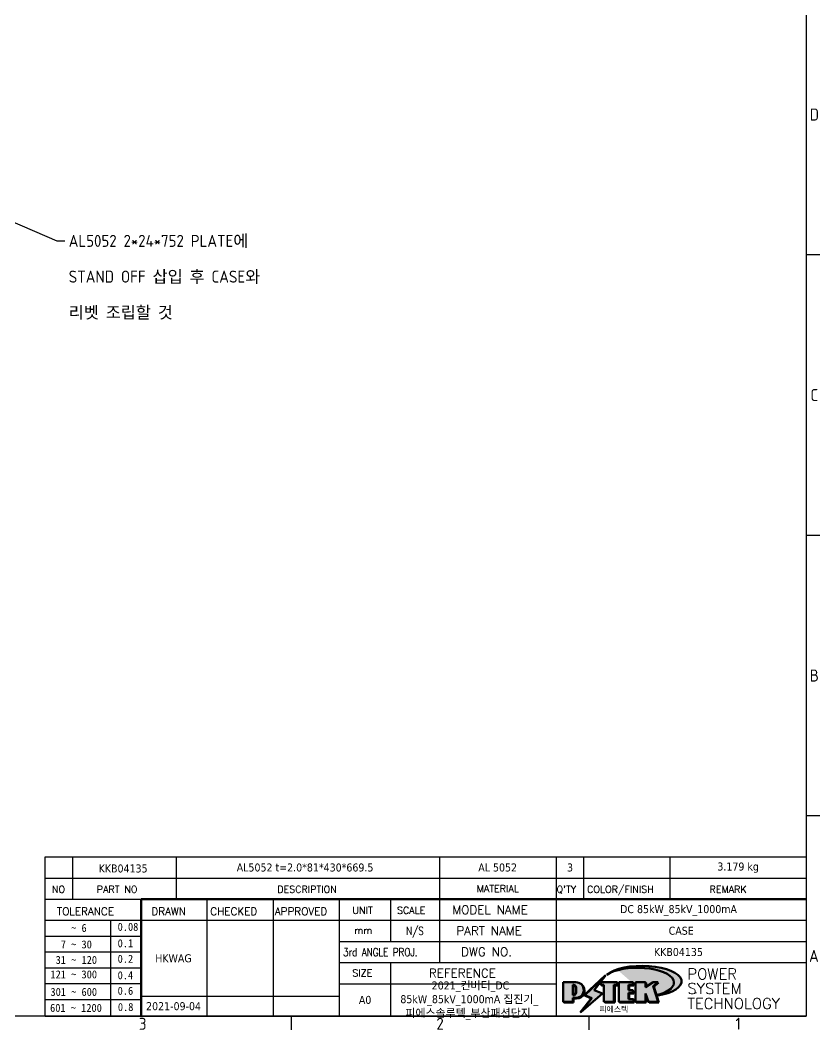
# Model space of a CAD drawing. Header units: millimetres. Extents: x 0 to 2378, y 0 to 1682.
# Drawn here: x 1945 to 2345, y 33 to 538 of the extents above; entities that cross this region are included whole.
import ezdxf
from ezdxf.enums import TextEntityAlignment as Align

# ---------------------------------------------------------------- set-up
doc = ezdxf.new("R2010")
doc.units = ezdxf.units.MM
doc.header["$LTSCALE"] = 2
doc.layers.get('0').update_dxf_attribs({"color": 3, "lineweight": 25})
for name, color, linetype, lineweight in [('경계(ISO)', 7, 'Continuous', 25), ('기호(ISO)', 5, 'Continuous', 25), ('제목(ISO)', 5, 'Continuous', 50), ('해치(ISO)', 7, 'Continuous', 18)]:
    doc.layers.add(name, color=color, linetype=linetype, lineweight=lineweight)
doc.styles.add('HAN_291', font='')
doc.styles.add('HAN_370', font='', dxfattribs={"width": 2})
doc.styles.add('RC_284', font='ROMANC.shx')
doc.styles.add('RC_287', font='ROMANC.shx')
doc.styles.add('RC_292', font='ROMANC.shx')
doc.styles.add('ROMANT_294', font='romant.shx')
doc.styles.add('문자 텍스트_M2B', font='isocp.shx')
doc.styles.add('치수 텍스트_PSTEK_POSCO', font='isocp.shx')
doc.styles.add('텍스트 스타일198', font='tahoma.ttf')
doc.styles.add('텍스트 스타일333', font='ROMANC.shx', dxfattribs={"width": 0.800000011920929})
doc.styles.get('HAN_291').set_extended_font_data('GulimChe')
doc.styles.get('HAN_370').set_extended_font_data('GulimChe')
doc.dimstyles.new('치수_PSTEK_POSCO$7', dxfattribs={"dimscale": 2, "dimtxt": 3, "dimasz": 2, "dimexe": 2, "dimexo": 2.5, "dimgap": 1, "dimtad": 1, "dimrnd": 1e-08, "dimdsep": 46, "dimtxsty": '치수 텍스트_PSTEK_POSCO', "dimcen": 0.09, "dimdle": 10, "dimclrd": 7, "dimclre": 7, "dimclrt": 2, "dimadec": 1, "dimazin": 2, "dimtfac": 1, "dimtmove": 0, "dimatfit": 3, "dimfxl": 0, "dimtolj": 1, "dimlwd": -1, "dimlwe": -1, "dimarcsym": 0})

# ---------------------------------------------------------------- blocks, each defined once
blk = doc.blocks.new('경계 Default Border')
at = {"layer": '경계(ISO)'}
for p, q in [((1169.000015258789, 210.2499961853027), (1172.399978637695, 210.2499961853027)), ((1169.000015258789, 140.1666641235352), (1172.399978637695, 140.1666641235352)), ((1169.000015258789, 70.08333206176758), (1172.399978637695, 70.08333206176758)), ((1040.374984741211, 20), (1040.374984741211, 16.59999966621399)), ((1114.6875, 20), (1114.6875, 16.59999966621399))]:
    blk.add_line(p, q, dxfattribs=at)
at = {"layer": '경계(ISO)', "flags": 128}
blk.add_lwpolyline([(20, 20), (20, 820.9999847412109), (1169.000015258789, 820.9999847412109), (1169.000015258789, 20), (20, 20)], dxfattribs=at)
at = {"layer": '경계(ISO)', "color": 2, "char_height": 3.00000011920929, "attachment_point": 7, "style": '문자 텍스트_M2B'}
for s, insert in [('D', (1169.878270202895, 243.7630611226583)), ('C', (1170.044539520165, 173.679727789325)), ('B', (1169.878270202895, 103.5963944559917)), ('A', (1169.714400817359, 33.5345152359611)), ('3', (1002.387289522953, 16.57139439638704)), ('2', (1076.658989416884, 16.57139439638704)), ('1', (1151.329816104148, 16.59999988079071))]:
    blk.add_mtext(s, dxfattribs=dict(at, insert=insert))
blk = doc.blocks.new('제목 블록 PSTEK')
h = blk.add_hatch(color=1)
edge = h.paths.add_edge_path(flags=0)
edge.add_line((314.2242174273352, 19.60711530335299), (314.2242174273352, 17.00126995915134))
edge.add_line((314.2242174273352, 17.00126995915134), (314.3485873187598, 17.00126995915134))
edge.add_arc((314.3485873187598, 17.6527312952023), 0.6514613360509371, 270, 360)
edge.add_line((315.0000486548106, 17.6527312952023), (315.0000486548106, 18.95565396730211))
edge.add_arc((314.3485873187598, 18.95565396730212), 0.6514613360508712, 0, 90)
edge.add_line((314.3485873187598, 19.60711530335299), (314.2242174273352, 19.60711530335299))
edge = h.paths.add_edge_path()
edge.add_arc((314.9847713324306, 18.28938669179658), 1.969189947606664, 269.9999999999959, 450)
edge.add_line((314.9847713324306, 20.25857663940318), (311.7664314776902, 20.25857663940324))
edge.add_line((311.7664314776902, 20.25857663940324), (311.7664314776902, 15.3430047401139))
edge.add_line((311.7664314776902, 15.3430047401139), (314.2242174273352, 15.3430047401139))
edge.add_line((314.2242174273352, 15.3430047401139), (314.2242174273352, 16.32019674418991))
edge.add_line((314.2242174273352, 16.32019674418991), (314.9847713324307, 16.32019674418991))
for color, points in [(252, [(317.2195697678507, 17.0593801673321), (322.0326348870767, 21.62682475217465), (322.2781991042243, 21.94392121864296), (317.0471853425802, 16.97985676345368), (318.7512090904202, 16.1899260703855), (316.0018030350395, 12.71868385740789), (316.3356552234328, 13.00206718743325), (318.9235935156908, 16.2694494742633)]), (5, [(321.6183518841322, 17.4193704504104), (319.5281351041078, 18.24969419629727), (322.4505835294948, 22.02344462252142), (317.2195697678507, 17.0593801673321), (318.9235935156908, 16.2694494742633), (316.1741874603099, 12.79820726128571)]), (1, [(324.4839107253602, 19.60711530335299), (325.2419748254881, 19.60711530335299), (325.2419748254881, 20.25857663940324), (321.2266040451076, 20.25857663940324), (321.2266040451076, 19.60711530335299), (321.9846681452406, 19.60711530335299), (321.9846681452406, 15.3430047401139), (324.4839107253602, 15.3430047401139)]), (1, [(329.2277337269622, 20.25857663940324), (325.65654113025, 20.25857663940324), (325.65654113025, 15.3430047401139), (329.3580259941756, 15.3430047401139), (329.3580259941756, 15.9944660761648), (328.1137701654877, 15.9944660761648), (328.1137701654877, 17.56360607323003), (329.2277337269622, 17.56360607323003), (329.2277337269622, 18.25543873810179), (328.1137701654877, 18.25543873810179), (328.1137701654877, 19.60711530335299), (329.2277337269622, 19.60711530335299)]), (1, [(332.3312149849806, 20.25857663940324), (329.8592894925411, 20.25857663940324), (329.8592894925411, 15.3430047401139), (332.3312149849806, 15.3430047401139), (332.3312149849806, 17.4318630164523), (333.0701931098801, 15.3430047401139), (335.4855464857051, 15.3430047401139), (334.2514536401189, 19.30614745124769), (335.4379594596742, 20.25857663940324), (334.3071782107978, 20.25857663940324), (332.3312149849806, 18.99741471888304)]), (252, [(321.9846681452406, 19.60711530335299), (321.4042753185749, 19.60711530335299), (321.4042753185749, 19.45905590879572), (321.9846681452406, 19.45905590879572)]), (252, [(324.6615819988275, 19.45905590879572), (325.4196460989604, 19.45905590879572), (325.4196460989604, 20.11051724484596), (325.2419748254881, 20.11051724484596), (325.2419748254881, 19.60711530335299), (324.4839107253602, 19.60711530335299), (324.4839107253602, 15.3430047401139), (322.1623394187076, 15.3430047401139), (322.1623394187076, 15.19494534555726), (324.6615819988275, 15.19494534555726)]), (252, [(328.2914414389548, 19.45905590879572), (329.4054050004294, 19.45905590879572), (329.4054050004294, 20.11051724484596), (329.2277337269622, 20.11051724484596), (329.2277337269622, 19.60711530335299), (328.1137701654877, 19.60711530335299), (328.1137701654877, 18.25543873810179), (328.2914414389548, 18.25543873810179)]), (252, [(328.2914414389548, 17.41554667867274), (329.4054050004294, 17.41554667867274), (329.4054050004294, 18.10737934354514), (329.2277337269622, 18.10737934354514), (329.2277337269622, 17.56360607323003), (328.1137701654877, 17.56360607323003), (328.1137701654877, 15.9944660761648), (328.2914414389548, 15.9944660761648)]), (252, [(332.5088862584528, 20.1105172448466), (332.3312149849806, 20.1105172448466), (332.3312149849806, 18.99741471888368), (332.5088862584528, 19.11081371413894)]), (252, [(335.6156307331414, 20.11051724484596), (335.2535118015555, 20.11051724484596), (334.2514536401189, 19.30614745124769), (335.4855464857051, 15.3430047401139), (333.1954852176545, 15.3430047401139), (333.2478643833523, 15.19494534555726), (335.6632177591723, 15.19494534555726), (334.4291249135862, 19.15808805669106)]), (252, [(329.5356972676428, 15.8464066816075), (329.3580259941756, 15.8464066816075), (329.3580259941756, 15.3430047401139), (325.8342124037171, 15.3430047401139), (325.8342124037171, 15.19494534555726), (329.5356972676428, 15.19494534555726)]), (252, [(332.5088862584528, 16.92964231796647), (332.3312149849806, 17.43186301645164), (332.3312149849806, 15.3430047401139), (330.0369607660135, 15.3430047401139), (330.0369607660135, 15.19494534555726), (332.5088862584528, 15.19494534555726)])]:
    blk.add_hatch(color=color).paths.add_polyline_path(points)
h = blk.add_hatch(color=252)
edge = h.paths.add_edge_path()
edge.add_arc((314.9847713324309, 18.28938669179657), 1.969189947606666, 270, 406.8278729790604)
edge.add_arc((315.1624426058984, 18.1413272972396), 1.969189947606962, -90, 53.560984836317004, ccw=False)
edge.add_line((315.1624426058984, 16.17213734963263), (314.4018887008024, 16.17213734963263))
edge.add_line((314.4018887008024, 16.17213734963263), (314.4018887008024, 15.19494534555726))
edge.add_line((314.4018887008024, 15.19494534555726), (311.9441027511573, 15.19494534555726))
edge.add_line((311.9441027511573, 15.19494534555726), (311.9441027511573, 15.3430047401139))
edge.add_line((311.9441027511573, 15.3430047401139), (314.2242174273352, 15.3430047401139))
edge.add_line((314.2242174273352, 15.3430047401139), (314.2242174273352, 16.32019674418991))
edge.add_line((314.2242174273352, 16.32019674418991), (314.9847713324309, 16.32019674418991))
h = blk.add_hatch(color=252)
edge = h.paths.add_edge_path()
edge.add_line((314.4018887008024, 19.45905590879572), (314.5262585922315, 19.45905590879572))
edge.add_arc((314.5262585922314, 18.80759457274939), 0.6514613360463194, 60.4189348879147, 90.00000000000318, ccw=False)
edge.add_arc((314.3485873187602, 18.95565396730057), 0.6514613360524251, 39.96992292766206, 90.00000000009999)
edge.add_line((314.3485873187591, 19.60711530335307), (314.2242174273352, 19.60711530335298))
edge.add_line((314.2242174273352, 19.60711530335299), (314.2242174273352, 17.00126995915134))
edge.add_line((314.2242174273352, 17.00126995915134), (314.3485873187591, 17.00126995915134))
edge.add_arc((314.3485873187568, 17.652731295233), 0.6514613360816299, 270.0000000002, 274.6930825552478)
edge.add_line((314.4018887008024, 17.0034541317032), (314.4018887008024, 19.45905590879572))
at = {"layer": '해치(ISO)', "true_color": 0x27d1fc}
h = blk.add_hatch(color=140, dxfattribs=at)
edge = h.paths.add_edge_path()
edge.add_ellipse((330.3660919371412, 20.15576403068321), major_axis=(9.100907360794343, 0), ratio=0.4069904968023172, start_angle=301.3098473703837, end_angle=507.7436900681698)
edge.add_ellipse((331.5340919371412, 20.4634168429492), major_axis=(-9.82350664112931, 0), ratio=0.3942600559756514, start_angle=111.51207141178469, end_angle=334.47025347086895, ccw=False)
edge.add_line((335.1363447531188, 16.8601935978785), (335.0955236905705, 16.99119398620872))
at = {"color": 180}
for p, q in [((182.475792979055, 11.79100474011392), (182.4757929790549, 51.56524660363496)), ((182.4757929790549, 51.56524660363496), (372.4757929537551, 51.56524660363496)), ((189.2651435055721, 51.56524660363496), (189.2651435055722, 41.00524660363494)), ((215.2152739891528, 41.00524660363494), (215.2152739891528, 51.56524660363496)), ((280.8758854511282, 51.56524660363496), (280.8758854511282, 41.00524660363494)), ((310.0881549537552, 51.56524660363496), (310.0881549537553, 41.00524660363494)), ((316.9044520275131, 51.56524660363496), (316.9044520275127, 41.00524660363494)), ((338.4566026226726, 51.56524660363496), (338.4566026226727, 41.00524660363494)), ((372.4757929537551, 51.56524660363496), (372.4757929537551, 11.79100474011389)), ((182.475792979055, 46.2852466036349), (372.4757929537551, 46.28524660363492)), ((182.475792979055, 41.00524660363493), (206.451475290024, 41.00524660363493)), ((222.9401812389276, 11.79100474011392), (222.9401812389276, 41.00524660363494)), ((239.4288871878316, 11.79100474011392), (239.4288871878316, 41.00524660363494)), ((255.9175931367356, 11.79100474011392), (255.9175931367356, 41.00524660363494)), ((268.6918866058747, 41.00524660363494), (268.6918866058747, 30.44524660363498)), ((280.8758854511282, 41.00524660363494), (280.8758854511282, 25.16524660363502)), ((310.088154953755, 41.00524660363494), (310.088154953755, 11.79100474011392)), ((182.475792979055, 35.72524660363497), (206.451475290024, 35.72524660363497)), ((198.8621818849491, 12.02524660363491), (198.8621818849491, 35.72524660363497)), ((206.451475290024, 35.72524660363497), (372.4757929537551, 35.72524660363497)), ((182.475792979055, 31.77524660363492), (206.451475290024, 31.77524660363492)), ((255.917593136736, 30.44524660363498), (372.4757929537552, 30.44524660363501)), ((182.475792979055, 27.82524660363487), (206.451475290024, 27.82524660363487)), ((182.475792979055, 23.87524660363505), (206.451475290024, 23.87524660363505)), ((255.9175931367359, 25.16524660363502), (372.4757929537552, 25.165246603635)), ((268.6918866058744, 25.16524660363502), (268.6918866058744, 11.79100474011392)), ((182.475792979055, 19.92524660363478), (206.451475290024, 19.92524660363478)), ((255.9175931367359, 19.88524660363481), (310.0881549537553, 19.88524660363481)), ((182.475792979055, 15.97524660363496), (206.451475290024, 15.97524660363496)), ((206.451475290024, 16.74100474011396), (255.9175931367359, 16.74100474011396)), ((182.475792979055, 11.79100474011392), (372.4757929537551, 11.79100474011389))]:
    blk.add_line(p, q, dxfattribs=at)
at = {"color": 7, "lineweight": 50}
for p, q in [((206.4514752900237, 11.79100474011392), (206.4514752900237, 41.00524660363494)), ((206.451475290024, 41.00524660363494), (372.4757929537551, 41.00524660363496))]:
    blk.add_line(p, q, dxfattribs=at)
at = {"color": 7}
for p, q in [((311.7664314776902, 20.25900474011391), (311.7664314776902, 15.34300474011391)), ((314.9847713324309, 20.25857663940324), (311.7664314776902, 20.25857663940324)), ((314.9847713324309, 20.25857663940324), (311.7664314776902, 20.25857663940324)), ((311.7664314776902, 20.25857663940324), (311.7664314776902, 15.3430047401139)), ((322.2781991042243, 21.94392121864296), (317.0471853425802, 16.97985676345368)), ((322.4505835294948, 22.02344462252142), (317.2195697678507, 17.0593801673321)), ((317.2195697678507, 17.0593801673321), (322.0326348870767, 21.62682475217465)), ((319.5281351041078, 18.24969419629727), (322.4505835294948, 22.02344462252142)), ((325.2419748254881, 20.25857663940324), (321.2266040451076, 20.25857663940324)), ((321.2266040451076, 20.25857663940324), (321.2266040451076, 19.60711530335299)), ((325.2419748254881, 20.25857663940324), (321.2266040451076, 20.25857663940324)), ((321.2266040451076, 20.25857663940324), (321.2266040451076, 19.60711530335299)), ((322.0326348870767, 21.62682475217465), (322.2781991042243, 21.94392121864296)), ((325.2419748254881, 19.60711530335299), (325.2419748254881, 20.25857663940324)), ((325.2419748254881, 19.60711530335299), (325.2419748254881, 20.25857663940324)), ((329.2277337269622, 20.25857663940324), (325.65654113025, 20.25857663940324)), ((325.65654113025, 20.25857663940324), (325.65654113025, 15.3430047401139)), ((325.65654113025, 20.25857663940324), (325.65654113025, 15.3430047401139)), ((329.2277337269622, 20.25857663940324), (325.65654113025, 20.25857663940324)), ((329.2277337269622, 19.60711530335299), (329.2277337269622, 20.25857663940324)), ((329.2277337269622, 19.60711530335299), (329.2277337269622, 20.25857663940324)), ((332.3312149849806, 20.25857663940324), (329.8592894925411, 20.25857663940324)), ((329.8592894925411, 20.25857663940324), (329.8592894925411, 15.3430047401139)), ((329.8592894925411, 20.25857663940324), (329.8592894925411, 15.3430047401139)), ((332.3312149849806, 20.25857663940324), (329.8592894925411, 20.25857663940324)), ((334.3071782107978, 20.25857663940324), (332.3312149849806, 18.99741471888304)), ((332.3312149849806, 18.99741471888304), (332.3312149849806, 20.25857663940324)), ((334.3071782107978, 20.25857663940324), (332.3312149849806, 18.99741471888304)), ((332.3312149849806, 18.99741471888304), (332.3312149849806, 20.25857663940324)), ((334.2514536401189, 19.30614745124769), (335.4379594596742, 20.25857663940324)), ((334.2514536401189, 19.30614745124769), (335.4379594596742, 20.25857663940324)), ((335.4379594596742, 20.25857663940324), (334.3071782107978, 20.25857663940324)), ((335.4379594596742, 20.25857663940324), (334.3071782107978, 20.25857663940324)), ((314.2242174273352, 17.00126995915134), (314.2242174273352, 19.60711530335299)), ((314.2242174273352, 19.60711530335299), (314.3485873187591, 19.60711530335299)), ((314.3485873187591, 19.60711530335299), (314.2242174273352, 19.60711530335299)), ((314.2242174273352, 19.60711530335299), (314.2242174273352, 17.00126995915134)), ((314.2242174273352, 17.00126995915134), (314.2242174273352, 19.60711530335299)), ((314.2242174273352, 19.60711530335299), (314.3485873187591, 19.60711530335299)), ((314.4018887008024, 19.45905590879572), (314.5262585922314, 19.45905590879572)), ((314.4018887008024, 17.0034541317032), (314.4018887008024, 19.45905590879572)), ((315.0000486548106, 18.95565396730275), (315.0000486548106, 17.65273129520161)), ((315.0000486548106, 18.95565396730275), (315.0000486548106, 17.65273129520161)), ((321.6183518841322, 17.4193704504104), (319.5281351041078, 18.24969419629727)), ((321.2266040451076, 19.60711530335299), (321.9846681452406, 19.60711530335299)), ((321.2266040451076, 19.60711530335299), (321.9846681452406, 19.60711530335299)), ((321.4042753185749, 19.60711530335299), (321.4042753185749, 19.45905590879572)), ((321.9846681452406, 19.60711530335299), (321.4042753185749, 19.60711530335299)), ((321.4042753185749, 19.45905590879572), (321.9846681452406, 19.45905590879572)), ((321.9846681452406, 19.60711530335299), (321.9846681452406, 15.3430047401139)), ((321.9846681452406, 19.45905590879572), (321.9846681452406, 19.60711530335299)), ((321.9846681452406, 19.60711530335299), (321.9846681452406, 15.3430047401139)), ((324.4839107253602, 19.60711530335299), (325.2419748254881, 19.60711530335299)), ((324.4839107253602, 15.3430047401139), (324.4839107253602, 19.60711530335299)), ((325.2419748254881, 19.60711530335299), (324.4839107253602, 19.60711530335299)), ((324.4839107253602, 19.60711530335299), (324.4839107253602, 15.3430047401139)), ((324.4839107253602, 19.60711530335299), (325.2419748254881, 19.60711530335299)), ((324.4839107253602, 15.3430047401139), (324.4839107253602, 19.60711530335299)), ((324.6615819988275, 19.45905590879572), (325.4196460989604, 19.45905590879572)), ((324.6615819988275, 15.19494534555726), (324.6615819988275, 19.45905590879572)), ((325.4196460989604, 20.11051724484596), (325.2419748254881, 20.11051724484596)), ((325.2419748254881, 20.11051724484596), (325.2419748254881, 19.60711530335299)), ((325.4196460989604, 19.45905590879572), (325.4196460989604, 20.11051724484596)), ((328.1137701654877, 18.25543873810179), (328.1137701654877, 19.60711530335299)), ((328.1137701654877, 19.60711530335299), (329.2277337269622, 19.60711530335299)), ((329.2277337269622, 19.60711530335299), (328.1137701654877, 19.60711530335299)), ((328.1137701654877, 19.60711530335299), (328.1137701654877, 18.25543873810179)), ((328.1137701654877, 18.25543873810179), (328.1137701654877, 19.60711530335299)), ((328.1137701654877, 19.60711530335299), (329.2277337269622, 19.60711530335299)), ((329.2277337269622, 18.25543873810179), (328.1137701654877, 18.25543873810179)), ((328.1137701654877, 18.25543873810179), (328.2914414389548, 18.25543873810179)), ((329.2277337269622, 18.25543873810179), (328.1137701654877, 18.25543873810179)), ((328.2914414389548, 18.25543873810179), (328.2914414389548, 19.45905590879572)), ((328.2914414389548, 19.45905590879572), (329.4054050004294, 19.45905590879572)), ((329.4054050004294, 20.11051724484596), (329.2277337269622, 20.11051724484596)), ((329.2277337269622, 20.11051724484596), (329.2277337269622, 19.60711530335299)), ((329.2277337269622, 17.56360607323003), (329.2277337269622, 18.25543873810179)), ((329.2277337269622, 17.56360607323003), (329.2277337269622, 18.25543873810179)), ((329.4054050004294, 18.10737934354514), (329.2277337269622, 18.10737934354514)), ((329.2277337269622, 18.10737934354514), (329.2277337269622, 17.56360607323003)), ((329.4054050004294, 19.45905590879572), (329.4054050004294, 20.11051724484596)), ((329.4054050004294, 17.41554667867274), (329.4054050004294, 18.10737934354514)), ((332.5088862584528, 20.1105172448466), (332.3312149849806, 20.1105172448466)), ((332.3312149849806, 20.1105172448466), (332.3312149849806, 18.99741471888368)), ((332.3312149849806, 18.99741471888368), (332.5088862584528, 19.11081371413894)), ((332.5088862584528, 19.11081371413894), (332.5088862584528, 20.1105172448466)), ((335.2535118015555, 20.11051724484596), (334.2514536401189, 19.30614745124769)), ((335.4855464857051, 15.3430047401139), (334.2514536401189, 19.30614745124769)), ((334.2514536401189, 19.30614745124769), (335.4855464857051, 15.3430047401139)), ((335.4855464857051, 15.3430047401139), (334.2514536401189, 19.30614745124769)), ((334.4291249135862, 19.15808805669104), (335.6156307331414, 20.11051724484596)), ((335.6632177591723, 15.19494534555726), (334.4291249135862, 19.15808805669104)), ((335.6156307331414, 20.11051724484596), (335.2535118015555, 20.11051724484596)), ((345.0447381189468, 17.50375595811051), (344.9867755289346, 17.689895936919)), ((311.7664314776902, 15.3430047401139), (314.2242174273352, 15.3430047401139)), ((311.7664314776902, 15.3430047401139), (314.2242174273352, 15.3430047401139)), ((314.2242174273352, 15.3430047401139), (311.9441027511573, 15.3430047401139)), ((311.9441027511573, 15.3430047401139), (311.9441027511573, 15.19494534555726)), ((311.9441027511573, 15.19494534555726), (314.4018887008024, 15.19494534555726)), ((314.3485873187591, 17.00126995915134), (314.2242174273352, 17.00126995915134)), ((314.2242174273352, 17.00126995915134), (314.3485873187591, 17.00126995915134)), ((314.3485873187591, 17.00126995915134), (314.2242174273352, 17.00126995915134)), ((314.2242174273352, 16.32019674418991), (314.9847713324309, 16.32019674418991)), ((314.2242174273352, 15.3430047401139), (314.2242174273352, 16.32019674418991)), ((314.9847713324309, 16.32019674418991), (314.2242174273352, 16.32019674418991)), ((314.2242174273352, 16.32019674418991), (314.2242174273352, 15.3430047401139)), ((314.2242174273352, 16.32019674418991), (314.9847713324309, 16.32019674418991)), ((314.2242174273352, 15.3430047401139), (314.2242174273352, 16.32019674418991)), ((314.4018887008024, 16.17213734963263), (315.162442605898, 16.17213734963263)), ((314.4018887008024, 15.19494534555726), (314.4018887008024, 16.17213734963263)), ((318.7512090904202, 16.1899260703855), (316.0018030350395, 12.71868385740789)), ((316.1741874603099, 12.79820726128571), (321.6183518841322, 17.4193704504104)), ((318.9235935156908, 16.2694494742633), (316.1741874603099, 12.79820726128571)), ((316.3356552234328, 13.00206718743325), (318.9235935156908, 16.2694494742633)), ((317.0471853425802, 16.97985676345368), (318.7512090904202, 16.1899260703855)), ((318.9235935156908, 16.2694494742633), (317.2195697678507, 17.0593801673321)), ((317.2195697678507, 17.0593801673321), (318.9235935156908, 16.2694494742633)), ((321.9846681452406, 15.3430047401139), (324.4839107253602, 15.3430047401139)), ((321.9846681452406, 15.3430047401139), (324.4839107253602, 15.3430047401139)), ((324.4839107253602, 15.3430047401139), (322.1623394187076, 15.3430047401139)), ((322.1623394187076, 15.3430047401139), (322.1623394187076, 15.19494534555726)), ((322.1623394187076, 15.19494534555726), (324.6615819988275, 15.19494534555726)), ((325.65654113025, 15.3430047401139), (329.3580259941756, 15.3430047401139)), ((325.65654113025, 15.3430047401139), (329.3580259941756, 15.3430047401139)), ((329.3580259941756, 15.3430047401139), (325.8342124037171, 15.3430047401139)), ((325.8342124037171, 15.3430047401139), (325.8342124037171, 15.19494534555726)), ((325.8342124037171, 15.19494534555726), (329.5356972676428, 15.19494534555726)), ((328.1137701654877, 17.56360607323003), (329.2277337269622, 17.56360607323003)), ((328.1137701654877, 15.9944660761648), (328.1137701654877, 17.56360607323003)), ((329.2277337269622, 17.56360607323003), (328.1137701654877, 17.56360607323003)), ((328.1137701654877, 17.56360607323003), (328.1137701654877, 15.9944660761648)), ((328.1137701654877, 17.56360607323003), (329.2277337269622, 17.56360607323003)), ((328.1137701654877, 15.9944660761648), (328.1137701654877, 17.56360607323003)), ((329.3580259941756, 15.9944660761648), (328.1137701654877, 15.9944660761648)), ((328.1137701654877, 15.9944660761648), (328.2914414389548, 15.9944660761648)), ((329.3580259941756, 15.9944660761648), (328.1137701654877, 15.9944660761648)), ((328.2914414389548, 15.9944660761648), (328.2914414389548, 17.41554667867274)), ((328.2914414389548, 17.41554667867274), (329.4054050004294, 17.41554667867274)), ((329.3580259941756, 15.3430047401139), (329.3580259941756, 15.9944660761648)), ((329.3580259941756, 15.3430047401139), (329.3580259941756, 15.9944660761648)), ((329.5356972676428, 15.8464066816075), (329.3580259941756, 15.8464066816075)), ((329.3580259941756, 15.8464066816075), (329.3580259941756, 15.3430047401139)), ((329.5356972676428, 15.19494534555726), (329.5356972676428, 15.8464066816075)), ((329.8592894925411, 15.3430047401139), (332.3312149849806, 15.3430047401139)), ((329.8592894925411, 15.3430047401139), (332.3312149849806, 15.3430047401139)), ((332.3312149849806, 15.3430047401139), (330.0369607660135, 15.3430047401139)), ((330.0369607660135, 15.3430047401139), (330.0369607660135, 15.19494534555726)), ((330.0369607660135, 15.19494534555726), (332.5088862584528, 15.19494534555726)), ((332.3312149849806, 17.4318630164523), (333.0701931098801, 15.3430047401139)), ((332.3312149849806, 15.3430047401139), (332.3312149849806, 17.4318630164523)), ((332.5088862584528, 16.92964231796647), (332.3312149849806, 17.43186301645164)), ((332.3312149849806, 17.43186301645164), (332.3312149849806, 15.3430047401139)), ((332.3312149849806, 17.4318630164523), (333.0701931098801, 15.3430047401139)), ((332.3312149849806, 15.3430047401139), (332.3312149849806, 17.4318630164523)), ((332.5088862584528, 15.19494534555726), (332.5088862584528, 16.92964231796647)), ((333.0701931098801, 15.3430047401139), (335.4855464857051, 15.3430047401139)), ((333.0701931098801, 15.3430047401139), (335.4855464857051, 15.3430047401139)), ((335.4855464857051, 15.3430047401139), (333.1954852176545, 15.3430047401139)), ((333.1954852176545, 15.3430047401139), (333.2478643833523, 15.19494534555726)), ((333.2478643833523, 15.19494534555726), (335.6632177591723, 15.19494534555726)), ((316.0018030350395, 12.71868385740789), (316.3356552234328, 13.00206718743325))]:
    blk.add_line(p, q, dxfattribs=at)
at = {"color": 1}
for p, q in [((314.9847713324309, 20.25857663940324), (311.7664314776902, 20.25857663940324)), ((311.7664314776902, 20.25857663940324), (311.7664314776902, 15.3430047401139)), ((325.2419748254881, 20.25857663940324), (321.2266040451076, 20.25857663940324)), ((321.2266040451076, 20.25857663940324), (321.2266040451076, 19.60711530335299)), ((325.2419748254881, 19.60711530335299), (325.2419748254881, 20.25857663940324)), ((329.2277337269622, 20.25857663940324), (325.65654113025, 20.25857663940324)), ((325.65654113025, 20.25857663940324), (325.65654113025, 15.3430047401139)), ((329.2277337269622, 19.60711530335299), (329.2277337269622, 20.25857663940324)), ((332.3312149849806, 20.25857663940324), (329.8592894925411, 20.25857663940324)), ((329.8592894925411, 20.25857663940324), (329.8592894925411, 15.3430047401139)), ((334.3071782107978, 20.25857663940324), (332.3312149849806, 18.99741471888304)), ((332.3312149849806, 18.99741471888304), (332.3312149849806, 20.25857663940324)), ((334.2514536401189, 19.30614745124769), (335.4379594596742, 20.25857663940324)), ((335.4379594596742, 20.25857663940324), (334.3071782107978, 20.25857663940324)), ((314.2242174273352, 17.00126995915134), (314.2242174273352, 19.60711530335299)), ((314.2242174273352, 19.60711530335299), (314.3485873187591, 19.60711530335299)), ((315.0000486548106, 18.95565396730275), (315.0000486548106, 17.65273129520161)), ((321.2266040451076, 19.60711530335299), (321.9846681452406, 19.60711530335299)), ((321.9846681452406, 19.60711530335299), (321.9846681452406, 15.3430047401139)), ((324.4839107253602, 19.60711530335299), (325.2419748254881, 19.60711530335299)), ((324.4839107253602, 15.3430047401139), (324.4839107253602, 19.60711530335299)), ((328.1137701654877, 18.25543873810179), (328.1137701654877, 19.60711530335299)), ((328.1137701654877, 19.60711530335299), (329.2277337269622, 19.60711530335299)), ((329.2277337269622, 18.25543873810179), (328.1137701654877, 18.25543873810179)), ((329.2277337269622, 17.56360607323003), (329.2277337269622, 18.25543873810179)), ((335.4855464857051, 15.3430047401139), (334.2514536401189, 19.30614745124769)), ((311.7664314776902, 15.3430047401139), (314.2242174273352, 15.3430047401139)), ((314.3485873187591, 17.00126995915134), (314.2242174273352, 17.00126995915134)), ((314.2242174273352, 16.32019674418991), (314.9847713324309, 16.32019674418991)), ((314.2242174273352, 15.3430047401139), (314.2242174273352, 16.32019674418991)), ((321.9846681452406, 15.3430047401139), (324.4839107253602, 15.3430047401139)), ((325.65654113025, 15.3430047401139), (329.3580259941756, 15.3430047401139)), ((328.1137701654877, 17.56360607323003), (329.2277337269622, 17.56360607323003)), ((328.1137701654877, 15.9944660761648), (328.1137701654877, 17.56360607323003)), ((329.3580259941756, 15.9944660761648), (328.1137701654877, 15.9944660761648)), ((329.3580259941756, 15.3430047401139), (329.3580259941756, 15.9944660761648)), ((329.8592894925411, 15.3430047401139), (332.3312149849806, 15.3430047401139)), ((332.3312149849806, 17.4318630164523), (333.0701931098801, 15.3430047401139)), ((332.3312149849806, 15.3430047401139), (332.3312149849806, 17.4318630164523)), ((333.0701931098801, 15.3430047401139), (335.4855464857051, 15.3430047401139))]:
    blk.add_line(p, q, dxfattribs=at)
at = {"color": 5}
for p, q in [((322.4505835294948, 22.02344462252142), (317.2195697678507, 17.0593801673321)), ((319.5281351041078, 18.24969419629727), (322.4505835294948, 22.02344462252142)), ((321.6183518841322, 17.4193704504104), (319.5281351041078, 18.24969419629727)), ((316.1741874603099, 12.79820726128571), (321.6183518841322, 17.4193704504104)), ((318.9235935156908, 16.2694494742633), (316.1741874603099, 12.79820726128571)), ((317.2195697678507, 17.0593801673321), (318.9235935156908, 16.2694494742633))]:
    blk.add_line(p, q, dxfattribs=at)
at = {"color": 7}
for centre, radius, start, end in [((314.9847713324309, 18.28938669179658), 1.969189947606665, 270, 90), ((314.9847713324309, 18.28938669179658), 1.969189947606665, 270, 90), ((314.3485873187598, 18.95565396730211), 0.6514613360508712, 0, 90), ((314.3485873187602, 18.95565396730057), 0.6514613360524251, 39.96992292766117, 90), ((314.3485873187598, 18.95565396730212), 0.6514613360508712, 0, 90), ((314.5262585922314, 18.80759457274939), 0.6514613360463193, 60.41893488791137, 90), ((314.9847713324307, 18.2893866917965), 1.969189947606594, 270, 46.82787297909833), ((315.1624426058984, 18.1413272972396), 1.969189947606961, 270, 53.56098483636067), ((314.3485873187597, 17.65273129520228), 0.6514613360509381, 270, 0), ((314.3485873187598, 17.6527312952023), 0.6514613360509381, 270, 0), ((314.3485873187568, 17.652731295233), 0.6514613360816299, 270, 274.6930825552478)]:
    blk.add_arc(centre, radius, start, end, dxfattribs=at)
at = {"color": 1}
for centre, radius, start, end in [((314.9847713324309, 18.28938669179657), 1.969189947606665, 270, 90), ((314.3485873187598, 18.95565396730211), 0.6514613360508712, 0, 90), ((314.3485873187598, 17.6527312952023), 0.6514613360509381, 270, 0)]:
    blk.add_arc(centre, radius, start, end, dxfattribs=at)
at = {"layer": '제목(ISO)', "lineweight": 18}
blk.add_line((182.475792979055, 35.72500474011393), (182.475792979055, 11.79100474011392), dxfattribs=at)
at = {"layer": '제목(ISO)'}
for p, q in [((314.9847713324306, 20.25857663940324), (311.7664314776902, 20.25857663940324)), ((311.7664314776902, 20.25857663940324), (311.7664314776902, 15.3430047401139)), ((322.2781991042243, 21.94392121864296), (317.0471853425802, 16.97985676345368)), ((322.4505835294948, 22.02344462252142), (317.2195697678507, 17.0593801673321)), ((317.2195697678507, 17.0593801673321), (322.0326348870767, 21.62682475217465)), ((319.5281351041078, 18.24969419629727), (322.4505835294948, 22.02344462252142)), ((325.2419748254881, 20.25857663940324), (321.2266040451076, 20.25857663940324)), ((321.2266040451076, 20.25857663940324), (321.2266040451076, 19.60711530335299)), ((322.0326348870767, 21.62682475217465), (322.2781991042243, 21.94392121864296)), ((325.2419748254881, 19.60711530335299), (325.2419748254881, 20.25857663940324)), ((329.2277337269622, 20.25857663940324), (325.65654113025, 20.25857663940324)), ((325.65654113025, 20.25857663940324), (325.65654113025, 15.3430047401139)), ((329.2277337269622, 19.60711530335299), (329.2277337269622, 20.25857663940324)), ((332.3312149849806, 20.25857663940324), (329.8592894925411, 20.25857663940324)), ((329.8592894925411, 20.25857663940324), (329.8592894925411, 15.3430047401139)), ((334.3071782107978, 20.25857663940324), (332.3312149849806, 18.99741471888304)), ((332.3312149849806, 18.99741471888304), (332.3312149849806, 20.25857663940324)), ((334.2514536401189, 19.30614745124769), (335.4379594596742, 20.25857663940324)), ((335.4379594596742, 20.25857663940324), (334.3071782107978, 20.25857663940324)), ((314.2242174273352, 17.00126995915134), (314.2242174273352, 19.60711530335299)), ((314.2242174273352, 19.60711530335299), (314.3485873187598, 19.60711530335299)), ((314.3485873187591, 19.60711530335299), (314.2242174273352, 19.60711530335299)), ((314.2242174273352, 19.60711530335299), (314.2242174273352, 17.00126995915134)), ((314.4018887008024, 19.45905590879572), (314.5262585922314, 19.45905590879572)), ((314.4018887008024, 17.0034541317032), (314.4018887008024, 19.45905590879572)), ((315.0000486548106, 18.95565396730211), (315.0000486548106, 17.6527312952023)), ((321.6183518841322, 17.4193704504104), (319.5281351041078, 18.24969419629727)), ((321.2266040451076, 19.60711530335299), (321.9846681452406, 19.60711530335299)), ((321.9846681452406, 19.60711530335299), (321.4042753185749, 19.60711530335299)), ((321.4042753185749, 19.60711530335299), (321.4042753185749, 19.45905590879572)), ((321.4042753185749, 19.45905590879572), (321.9846681452406, 19.45905590879572)), ((321.9846681452406, 19.60711530335299), (321.9846681452406, 15.3430047401139)), ((321.9846681452406, 19.45905590879572), (321.9846681452406, 19.60711530335299)), ((324.4839107253602, 19.60711530335299), (325.2419748254881, 19.60711530335299)), ((324.4839107253602, 15.3430047401139), (324.4839107253602, 19.60711530335299)), ((325.2419748254881, 19.60711530335299), (324.4839107253602, 19.60711530335299)), ((324.4839107253602, 19.60711530335299), (324.4839107253602, 15.3430047401139)), ((324.6615819988275, 19.45905590879572), (325.4196460989604, 19.45905590879572)), ((324.6615819988275, 15.19494534555726), (324.6615819988275, 19.45905590879572)), ((325.4196460989604, 20.11051724484596), (325.2419748254881, 20.11051724484596)), ((325.2419748254881, 20.11051724484596), (325.2419748254881, 19.60711530335299)), ((325.4196460989604, 19.45905590879572), (325.4196460989604, 20.11051724484596)), ((328.1137701654877, 18.25543873810179), (328.1137701654877, 19.60711530335299)), ((328.1137701654877, 19.60711530335299), (329.2277337269622, 19.60711530335299)), ((329.2277337269622, 19.60711530335299), (328.1137701654877, 19.60711530335299)), ((328.1137701654877, 19.60711530335299), (328.1137701654877, 18.25543873810179)), ((329.2277337269622, 18.25543873810179), (328.1137701654877, 18.25543873810179)), ((328.1137701654877, 18.25543873810179), (328.2914414389548, 18.25543873810179)), ((328.2914414389548, 19.45905590879572), (329.4054050004294, 19.45905590879572)), ((328.2914414389548, 18.25543873810179), (328.2914414389548, 19.45905590879572)), ((329.4054050004294, 20.11051724484596), (329.2277337269622, 20.11051724484596)), ((329.2277337269622, 20.11051724484596), (329.2277337269622, 19.60711530335299)), ((329.2277337269622, 17.56360607323003), (329.2277337269622, 18.25543873810179)), ((329.4054050004294, 18.10737934354514), (329.2277337269622, 18.10737934354514)), ((329.2277337269622, 18.10737934354514), (329.2277337269622, 17.56360607323003)), ((329.4054050004294, 19.45905590879572), (329.4054050004294, 20.11051724484596)), ((329.4054050004294, 17.41554667867274), (329.4054050004294, 18.10737934354514)), ((332.5088862584528, 20.1105172448466), (332.3312149849806, 20.1105172448466)), ((332.3312149849806, 20.1105172448466), (332.3312149849806, 18.99741471888368)), ((332.3312149849806, 18.99741471888368), (332.5088862584528, 19.11081371413894)), ((332.5088862584528, 19.11081371413894), (332.5088862584528, 20.1105172448466)), ((335.2535118015555, 20.11051724484596), (334.2514536401189, 19.30614745124769)), ((335.4855464857051, 15.3430047401139), (334.2514536401189, 19.30614745124769)), ((334.2514536401189, 19.30614745124769), (335.4855464857051, 15.3430047401139)), ((334.4291249135862, 19.15808805669106), (335.6156307331414, 20.11051724484596)), ((335.6632177591723, 15.19494534555726), (334.4291249135862, 19.15808805669106)), ((335.6156307331414, 20.11051724484596), (335.2535118015555, 20.11051724484596)), ((311.7664314776902, 15.3430047401139), (314.2242174273352, 15.3430047401139)), ((314.2242174273352, 15.3430047401139), (311.9441027511573, 15.3430047401139)), ((311.9441027511573, 15.3430047401139), (311.9441027511573, 15.19494534555726)), ((311.9441027511573, 15.19494534555726), (314.4018887008024, 15.19494534555726)), ((314.3485873187598, 17.00126995915134), (314.2242174273352, 17.00126995915134)), ((314.2242174273352, 17.00126995915134), (314.3485873187591, 17.00126995915134)), ((314.2242174273352, 15.3430047401139), (314.2242174273352, 16.32019674418991)), ((314.2242174273352, 16.32019674418991), (314.9847713324307, 16.32019674418991)), ((314.9847713324309, 16.32019674418991), (314.2242174273352, 16.32019674418991)), ((314.2242174273352, 16.32019674418991), (314.2242174273352, 15.3430047401139)), ((314.4018887008024, 15.19494534555726), (314.4018887008024, 16.17213734963263)), ((314.4018887008024, 16.17213734963263), (315.1624426058984, 16.17213734963263)), ((318.7512090904202, 16.1899260703855), (316.0018030350395, 12.71868385740789)), ((316.1741874603099, 12.79820726128571), (321.6183518841322, 17.4193704504104)), ((318.9235935156908, 16.2694494742633), (316.1741874603099, 12.79820726128571)), ((316.3356552234328, 13.00206718743325), (318.9235935156908, 16.2694494742633)), ((317.0471853425802, 16.97985676345368), (318.7512090904202, 16.1899260703855)), ((317.2195697678507, 17.0593801673321), (318.9235935156908, 16.2694494742633)), ((318.9235935156908, 16.2694494742633), (317.2195697678507, 17.0593801673321)), ((321.9846681452406, 15.3430047401139), (324.4839107253602, 15.3430047401139)), ((324.4839107253602, 15.3430047401139), (322.1623394187076, 15.3430047401139)), ((322.1623394187076, 15.3430047401139), (322.1623394187076, 15.19494534555726)), ((322.1623394187076, 15.19494534555726), (324.6615819988275, 15.19494534555726)), ((325.65654113025, 15.3430047401139), (329.3580259941756, 15.3430047401139)), ((329.3580259941756, 15.3430047401139), (325.8342124037171, 15.3430047401139)), ((325.8342124037171, 15.3430047401139), (325.8342124037171, 15.19494534555726)), ((325.8342124037171, 15.19494534555726), (329.5356972676428, 15.19494534555726)), ((328.1137701654877, 15.9944660761648), (328.1137701654877, 17.56360607323003)), ((328.1137701654877, 17.56360607323003), (329.2277337269622, 17.56360607323003)), ((329.2277337269622, 17.56360607323003), (328.1137701654877, 17.56360607323003)), ((328.1137701654877, 17.56360607323003), (328.1137701654877, 15.9944660761648)), ((329.3580259941756, 15.9944660761648), (328.1137701654877, 15.9944660761648)), ((328.1137701654877, 15.9944660761648), (328.2914414389548, 15.9944660761648)), ((328.2914414389548, 17.41554667867274), (329.4054050004294, 17.41554667867274)), ((328.2914414389548, 15.9944660761648), (328.2914414389548, 17.41554667867274)), ((329.3580259941756, 15.3430047401139), (329.3580259941756, 15.9944660761648)), ((329.5356972676428, 15.8464066816075), (329.3580259941756, 15.8464066816075)), ((329.3580259941756, 15.8464066816075), (329.3580259941756, 15.3430047401139)), ((329.5356972676428, 15.19494534555726), (329.5356972676428, 15.8464066816075)), ((329.8592894925411, 15.3430047401139), (332.3312149849806, 15.3430047401139)), ((332.3312149849806, 15.3430047401139), (330.0369607660135, 15.3430047401139)), ((330.0369607660135, 15.3430047401139), (330.0369607660135, 15.19494534555726)), ((330.0369607660135, 15.19494534555726), (332.5088862584528, 15.19494534555726)), ((332.3312149849806, 15.3430047401139), (332.3312149849806, 17.4318630164523)), ((332.3312149849806, 17.4318630164523), (333.0701931098801, 15.3430047401139)), ((332.5088862584528, 16.92964231796647), (332.3312149849806, 17.43186301645164)), ((332.3312149849806, 17.43186301645164), (332.3312149849806, 15.3430047401139)), ((332.5088862584528, 15.19494534555726), (332.5088862584528, 16.92964231796647)), ((333.0701931098801, 15.3430047401139), (335.4855464857051, 15.3430047401139)), ((335.4855464857051, 15.3430047401139), (333.1954852176545, 15.3430047401139)), ((333.1954852176545, 15.3430047401139), (333.2478643833523, 15.19494534555726)), ((333.2478643833523, 15.19494534555726), (335.6632177591723, 15.19494534555726)), ((316.0018030350395, 12.71868385740789), (316.3356552234328, 13.00206718743325))]:
    blk.add_line(p, q, dxfattribs=at)
at = {"layer": '제목(ISO)', "color": 4}
blk.add_line((335.1363447531188, 16.8601935978785), (335.0955236905705, 16.99119398620872), dxfattribs=at)
at = {"layer": '제목(ISO)'}
for centre, radius, start, end in [((314.9847713324306, 18.28938669179658), 1.969189947606664, 46.82787297909431, 90), ((314.3485873187598, 18.95565396730212), 0.6514613360508712, 0, 90), ((314.3485873187602, 18.95565396730057), 0.6514613360524251, 39.96992292766117, 90), ((314.5262585922314, 18.80759457274939), 0.6514613360463193, 60.41893488791137, 90), ((314.9847713324307, 18.2893866917965), 1.969189947606594, 270, 46.82787297909833), ((314.9847713324309, 18.28938669179657), 1.969189947606666, 270, 46.8278729790603), ((315.1624426058984, 18.1413272972396), 1.969189947606962, 270, 53.56098483631701), ((314.3485873187598, 17.6527312952023), 0.6514613360509371, 270, 0), ((314.3485873187568, 17.652731295233), 0.6514613360816299, 270, 274.6930825552478)]:
    blk.add_arc(centre, radius, start, end, dxfattribs=at)
at = {"layer": '제목(ISO)', "color": 4}
for centre, major_axis, ratio, start_param, end_param in [((331.5340919371412, 20.4634168429492), (9.82350664112931, 0), 0.3942600559756514, 5.087845455444478, 8.97919982663645), ((330.3660919371412, 20.15576403068321), (9.100907360794343, 0), 0.4069904968023172, 5.258848905294775, 8.861799147915196)]:
    blk.add_ellipse(centre, major_axis=major_axis, ratio=ratio, start_param=start_param, end_param=end_param, dxfattribs=at)
at = {"color": 2}
for s, height, style, p in [('NO', 1.742399930953979, 'RC_284', (184.135398793432, 42.62317362549192)), ('PART NO', 1.742399930953979, 'RC_284', (195.3359407378685, 42.62317362549192)), ('DESCRIPTION', 1.742399930953979, 'RC_284', (240.4025565652523, 42.62317362549192)), ("Q'TY", 1.742399930953979, 'RC_284', (310.1440786515383, 42.62317362549192)), ('COLOR/FINISH', 1.742399930953979, 'RC_284', (317.7725341324144, 42.62317362549192)), ('REMARK', 1.742399930953979, 'RC_284', (348.346649953877, 42.62317362549192)), (' TOLERANCE', 1.899999976158142, 'RC_287', (184.0872874387979, 37.00893196870329)), ('DRAWN', 1.899999976158142, 'RC_287', (208.9766620976279, 37.00893196870329)), ('CHECKED', 1.899999976158142, 'RC_287', (223.6856844514997, 37.00893196870329)), ('APPROVED', 1.899999976158142, 'RC_287', (239.7795453577791, 37.00893196870329)), ('UNIT', 1.742399930953979, 'RC_284', (259.1652673287452, 37.34317362549218)), ('SCALE', 1.742399930953979, 'RC_284', (270.2934779252897, 37.34317362549218)), ('MODEL NAME', 2.178000062704086, 'RC_292', (284.096330289083, 37.25462520371384)), ('    ~ 6', 2.000000029802322, 'HAN_291', (183.7721304966814, 32.8176515608431)), ('0.08', 2.000000029802322, 'HAN_291', (200.5467345600617, 33.09873600004101)), ('mm', 1.742399930953979, 'RC_284', (259.6505418159997, 32.3543089683787)), ('PART NAME', 2.178000062704086, 'RC_292', (285.1416959765849, 32.03045329421792)), ('  7 ~ 30', 2.000000029802322, 'HAN_291', (183.7721304966814, 28.70538114822415)), ('0.1', 2.000000029802322, 'HAN_291', (200.5467345600617, 28.98646558742206)), (' DWG NO.', 2.178000062704086, 'RC_292', (284.8124284083233, 26.75045329421772)), (' 31 ~ 120', 2.000000029802322, 'HAN_291', (183.7721304966814, 24.82628181916237)), ('0.2', 2.000000029802322, 'HAN_291', (200.5467345600617, 25.10736625836028)), ('121 ~ 300', 2.000000029802322, 'HAN_291', (183.7721304966814, 21.21401206133254)), ('0.4', 2.000000029802322, 'HAN_291', (200.5467345600617, 20.99509650053045)), ('SIZE', 1.742399930953979, 'RC_284', (259.1652673287452, 21.69497768947366)), ('REFERENCE', 2.178000062704086, 'RC_292', (278.2741065029841, 21.43214925458022)), ('301 ~ 600', 2.000000029802322, 'HAN_291', (183.7721304966814, 16.83491273227077)), ('0.6', 2.000000029802322, 'HAN_291', (200.5467345600617, 17.11599717146868)), ('601 ~ 1200', 2.000000029802322, 'HAN_291', (183.6802025156883, 12.84759660881125)), ('0.8', 2.000000029802322, 'HAN_291', (200.6097246063884, 13.05732192299702))]:
    blk.add_text(s, height=height, dxfattribs=dict(at, style=style)).set_placement(p)
at = {"color": 2, "style": 'RC_284'}
blk.add_text('MATERIAL', height=1.742399930953979, dxfattribs=at).set_placement((295.4820202024417, 43.64524660363492), align=Align.MIDDLE_CENTER)
at = {"color": 7, "style": '텍스트 스타일333', "width": 0.7999999523162842}
blk.add_text('N/S', height=2.000000029802322, dxfattribs=at).set_placement((274.7838860285014, 33.08524660363496), align=Align.MIDDLE_CENTER)
at = {"color": 2, "style": '텍스트 스타일333', "width": 0.7999999523162842}
blk.add_text('3rd ANGLE PROJ.', height=2.000000029802322, dxfattribs=at).set_placement((256.8430306642954, 26.76148381654429))
at = {"color": 7, "style": 'ROMANT_294'}
for s, p in [('POWER', (342.82727231297, 20.97115304607566)), ('SYSTEM', (342.82727231297, 17.3284636719184)), ('TECHNOLOGY', (342.82727231297, 13.57194088644453))]:
    blk.add_text(s, height=2.700000107288361, dxfattribs=at).set_placement(p)
at = {"color": 7, "insert": (320.8519732224835, 14.21236326823155), "char_height": 1.400000005960464, "attachment_point": 1, "line_spacing_factor": 0.3319999873638153, "style": 'HAN_370'}
blk.add_mtext('\\fHY견고딕|b0|i0;\\H1.4000;피에스텍', dxfattribs=at)
at = {"layer": '제목(ISO)', "color": 7, "style": '텍스트 스타일198'}
for tag, p in [('부품_번호_001', (195.8064908440141, 47.68004260673702)), ('설명_001', (230.2834698146157, 47.92245856837096)), ('재질_001', (290.6002202955571, 47.92524659519488)), ("3._Q'TY_001", (312.7582242365873, 47.92524659519486)), ('질량\\P3;_001', (350.2952123144242, 48.1643332325385)), ('1._MODEL_NAME_001', (326.0176446881414, 37.52172745615292)), ('제목_001', (338.1474522096431, 32.12134217035067)), ('부품_번호_001', (334.465731097246, 26.8052465951949)), ('설계자_001', (209.9396160013646, 25.23446884679021)), ('프로젝트_001', (278.9744245225954, 18.43818283951269)), ('작성_날짜_001', (207.6508315629738, 13.26600473167383)), ('시트_크기_001', (260.7849279041463, 14.83879725511219)), ('프로젝트_002', (271.1389644161678, 15.01430360086118)), ('프로젝트_003', (272.3954135944161, 11.55047762554502))]:
    blk.add_attdef(tag, p, '', height=2.000000029802322, dxfattribs=at)
for tag, p in [('4._COLOR', (327.6805273250926, 48.92524660363493)), ('점검자', (231.1845342133799, 26.23312567187446)), ('엔지니어링_승인자', (247.673240162284, 26.23312567187446)), ('점검_날짜', (231.1845342133799, 14.26600474011394)), ('엔지니어링_승인_날짜', (247.6732401622839, 14.26600474011394))]:
    blk.add_attdef(tag, text='', height=2.000000029802322, dxfattribs=at).set_placement(p, align=Align.MIDDLE_CENTER)

msp = doc.modelspace()

# ---------------------------------------------------------------- block references
at = {"xscale": 2, "yscale": 2, "zscale": 2}
msp.add_blockref('경계 Default Border', (0, 0), dxfattribs=at)
ref = msp.add_blockref('제목 블록 PSTEK', (1593.04841409249, 16.41799051977221), dxfattribs=dict(xscale=2, yscale=2, zscale=2))
ref.add_attrib('설계자_001', 'HKWAG', (2012.927646095219, 66.88692821335263), dxfattribs={"layer": '제목(ISO)', "color": 7, "height": 4.000000059604645, "style": '텍스트 스타일198'})
ref.add_attrib('프로젝트_001', '2021_컨버터_DC', (2150.99726313768, 53.29435619879759), dxfattribs={"layer": '제목(ISO)', "color": 7, "height": 4.000000059604645, "style": '텍스트 스타일198'})
ref.add_attrib('시트_크기_001', 'A0', (2114.618269900782, 46.09558502999658), dxfattribs={"layer": '제목(ISO)', "color": 7, "height": 4.000000059604645, "style": '텍스트 스타일198'})
ref.add_attrib("3._Q'TY_001", '3', (2218.564862565664, 112.2684837101619), dxfattribs={"layer": '제목(ISO)', "color": 7, "height": 4.000000059604645, "style": '텍스트 스타일198'})
ref.add_attrib('작성_날짜_001', '2021-09-04', (2008.350077218437, 42.94999998311988), dxfattribs={"layer": '제목(ISO)', "color": 7, "height": 4.000000059604645, "style": '텍스트 스타일198'})
ref.add_attrib('재질_001', 'AL 5052', (2174.248854683604, 112.268483710162), dxfattribs={"layer": '제목(ISO)', "color": 7, "height": 4.000000059604645, "style": '텍스트 스타일198'})
ref.add_attrib('부품_번호_001', 'KKB04135', (2261.979876286981, 70.028483710162), dxfattribs={"layer": '제목(ISO)', "color": 7, "height": 4.000000059604645, "style": '텍스트 스타일198'})
ref.add_attrib('1._MODEL_NAME_001', 'DC 85kW_85kV_1000mA', (2245.083703468772, 91.46144543207805), dxfattribs={"layer": '제목(ISO)', "color": 7, "height": 4.000000059604645, "style": '텍스트 스타일198'})
ref.add_attrib('질량\\P3;_001', '3.179 kg', (2293.638838721338, 112.7466569848492), dxfattribs={"layer": '제목(ISO)', "color": 7, "height": 4.000000059604645, "style": '텍스트 스타일198'})
ref.add_attrib('설명_001', 'AL5052 t=2.0*81*430*669.5', (2053.615353721721, 112.2629076565141), dxfattribs={"layer": '제목(ISO)', "color": 7, "height": 4.000000059604645, "style": '텍스트 스타일198'})
ref.add_attrib('부품_번호_001', 'KKB04135', (1984.661395780518, 111.7780757332463), dxfattribs={"layer": '제목(ISO)', "color": 7, "height": 4.000000059604645, "style": '텍스트 스타일198'})
ref.add_attrib('제목_001', 'CASE', (2269.343318511776, 80.66067486047353), dxfattribs={"layer": '제목(ISO)', "color": 7, "height": 4.000000059604645, "style": '텍스트 스타일198'})
ref.add_attrib('프로젝트_002', '85kW_85kV_1000mA 집진기_', (2135.326342924825, 46.44659772149458), dxfattribs={"layer": '제목(ISO)', "color": 7, "height": 4.000000059604645, "style": '텍스트 스타일198'})
ref.add_attrib('프로젝트_003', '피에스솔루텍_부산패션단지', (2137.839241281322, 39.51894577086226), dxfattribs={"layer": '제목(ISO)', "color": 7, "height": 4.000000059604645, "style": '텍스트 스타일198'})

# ---------------------------------------------------------------- texts
at = {"layer": '기호(ISO)', "color": 2, "insert": (1969.700947661402, 430.3868893814419), "char_height": 6.000000238418579, "width": 113.0703258514404, "attachment_point": 1, "line_spacing_factor": 1.78626024723053, "style": '치수 텍스트_PSTEK_POSCO'}
msp.add_mtext('{\\fISOCP|b0|i0;\\H6.0000;AL5052 2*24*752 PLATE에 \\PSTAND OFF 삽입 후 CASE와 \\P리벳 조립할 것}', dxfattribs=at)

# ---------------------------------------------------------------- leaders
at = {"layer": '기호(ISO)', "color": 7, "annotation_type": 0, "has_hookline": 1, "hookline_direction": 0, "text_width": 104.6025622246088}
msp.add_leader([(1830.326365527487, 485.1516396157315), (1963.700947661402, 427.3868892622326), (1967.700947661402, 427.3868892622326)], dimstyle='치수_PSTEK_POSCO$7', override={"dimtad": 0}, dxfattribs=at)

doc.saveas('drawing.dxf')
